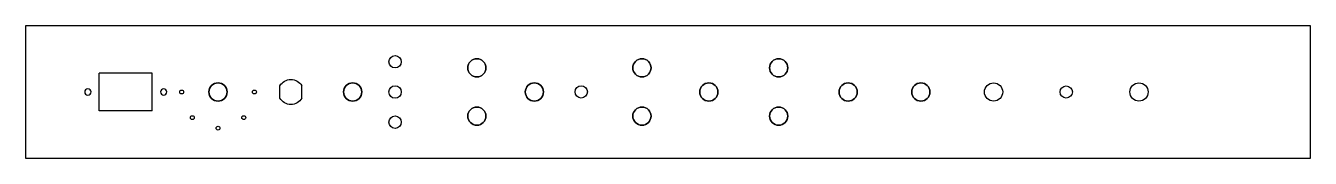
# Model space of a CAD drawing. Header units: inches. Extents: x 6.9 to 33.4, y 18.1 to 20.8.
import ezdxf

# ---------------------------------------------------------------- set-up
doc = ezdxf.new("R2010")
doc.units = ezdxf.units.IN
doc.header["$MEASUREMENT"] = 0

# ---------------------------------------------------------------- blocks, each defined once
blk = doc.blocks.new('IEC')
for p, q in [((11.061, -7.594), (9.97, -7.594)), ((9.97, -7.594), (9.97, -8.376)), ((11.061, -7.594), (11.061, -8.376)), ((11.061, -8.376), (9.97, -8.376))]:
    blk.add_line(p, q)
for centre in [(9.734, -7.985), (11.297, -7.985)]:
    blk.add_circle(centre, 0.065)
blk = doc.blocks.new('fuse')
for p, q in [((13.472, -7.855), (13.472, -8.115)), ((13.922, -7.855), (13.922, -8.115))]:
    blk.add_line(p, q)
for start, end in [(30.0733, 149.9267), (210.0733, 329.9267)]:
    blk.add_arc((13.697, -7.985), 0.26, start, end)

msp = doc.modelspace()

# ---------------------------------------------------------------- linework, layer by layer
msp.add_lwpolyline([(6.875, 20.825), (33.375, 20.825), (33.375, 18.075), (6.875, 18.075)], close=True)
for centre, radius in [((14.495, 20.075), 0.128), ((16.182, 19.95), 0.188), ((19.587, 19.95), 0.188), ((22.407, 19.95), 0.188), ((10.843, 19.45), 0.188), ((13.621, 19.45), 0.188), ((17.369, 19.45), 0.188), ((20.968, 19.45), 0.188), ((23.841, 19.45), 0.188), ((25.341, 19.45), 0.188), ((26.841, 19.45), 0.188), ((29.841, 19.45), 0.188), ((10.093, 19.45), 0.04), ((11.593, 19.45), 0.04), ((14.495, 19.45), 0.128), ((18.335, 19.451), 0.126), ((28.341, 19.45), 0.126), ((16.182, 18.95), 0.188), ((19.587, 18.95), 0.188), ((22.407, 18.95), 0.188), ((10.313, 18.919), 0.04), ((11.373, 18.919), 0.04), ((14.495, 18.825), 0.128), ((10.843, 18.7), 0.04)]:
    msp.add_circle(centre, radius)
at = {"extrusion": (-1.60812e-16, 1.19047e-30, -1)}
for centre in [(-16.182, 19.95), (-19.587, 19.95), (-22.407, 19.95), (-10.843, 19.45), (-17.369, 19.45), (-20.968, 19.45), (-23.841, 19.45), (-25.341, 19.45), (-16.182, 18.95), (-19.587, 18.95), (-22.407, 18.95)]:
    msp.add_circle(centre, 0.188, dxfattribs=at)
at = {"extrusion": (1.60812e-16, -1.22986e-30, -1)}
msp.add_circle((-13.621, 19.45), 0.188, dxfattribs=at)

# ---------------------------------------------------------------- block references
at = {"xscale": -1, "rotation": 180}
for name, p in [('IEC', (-1.576, 11.465)), ('fuse', (-1.351, 11.465))]:
    msp.add_blockref(name, p, dxfattribs=at)

doc.saveas('drawing.dxf')
